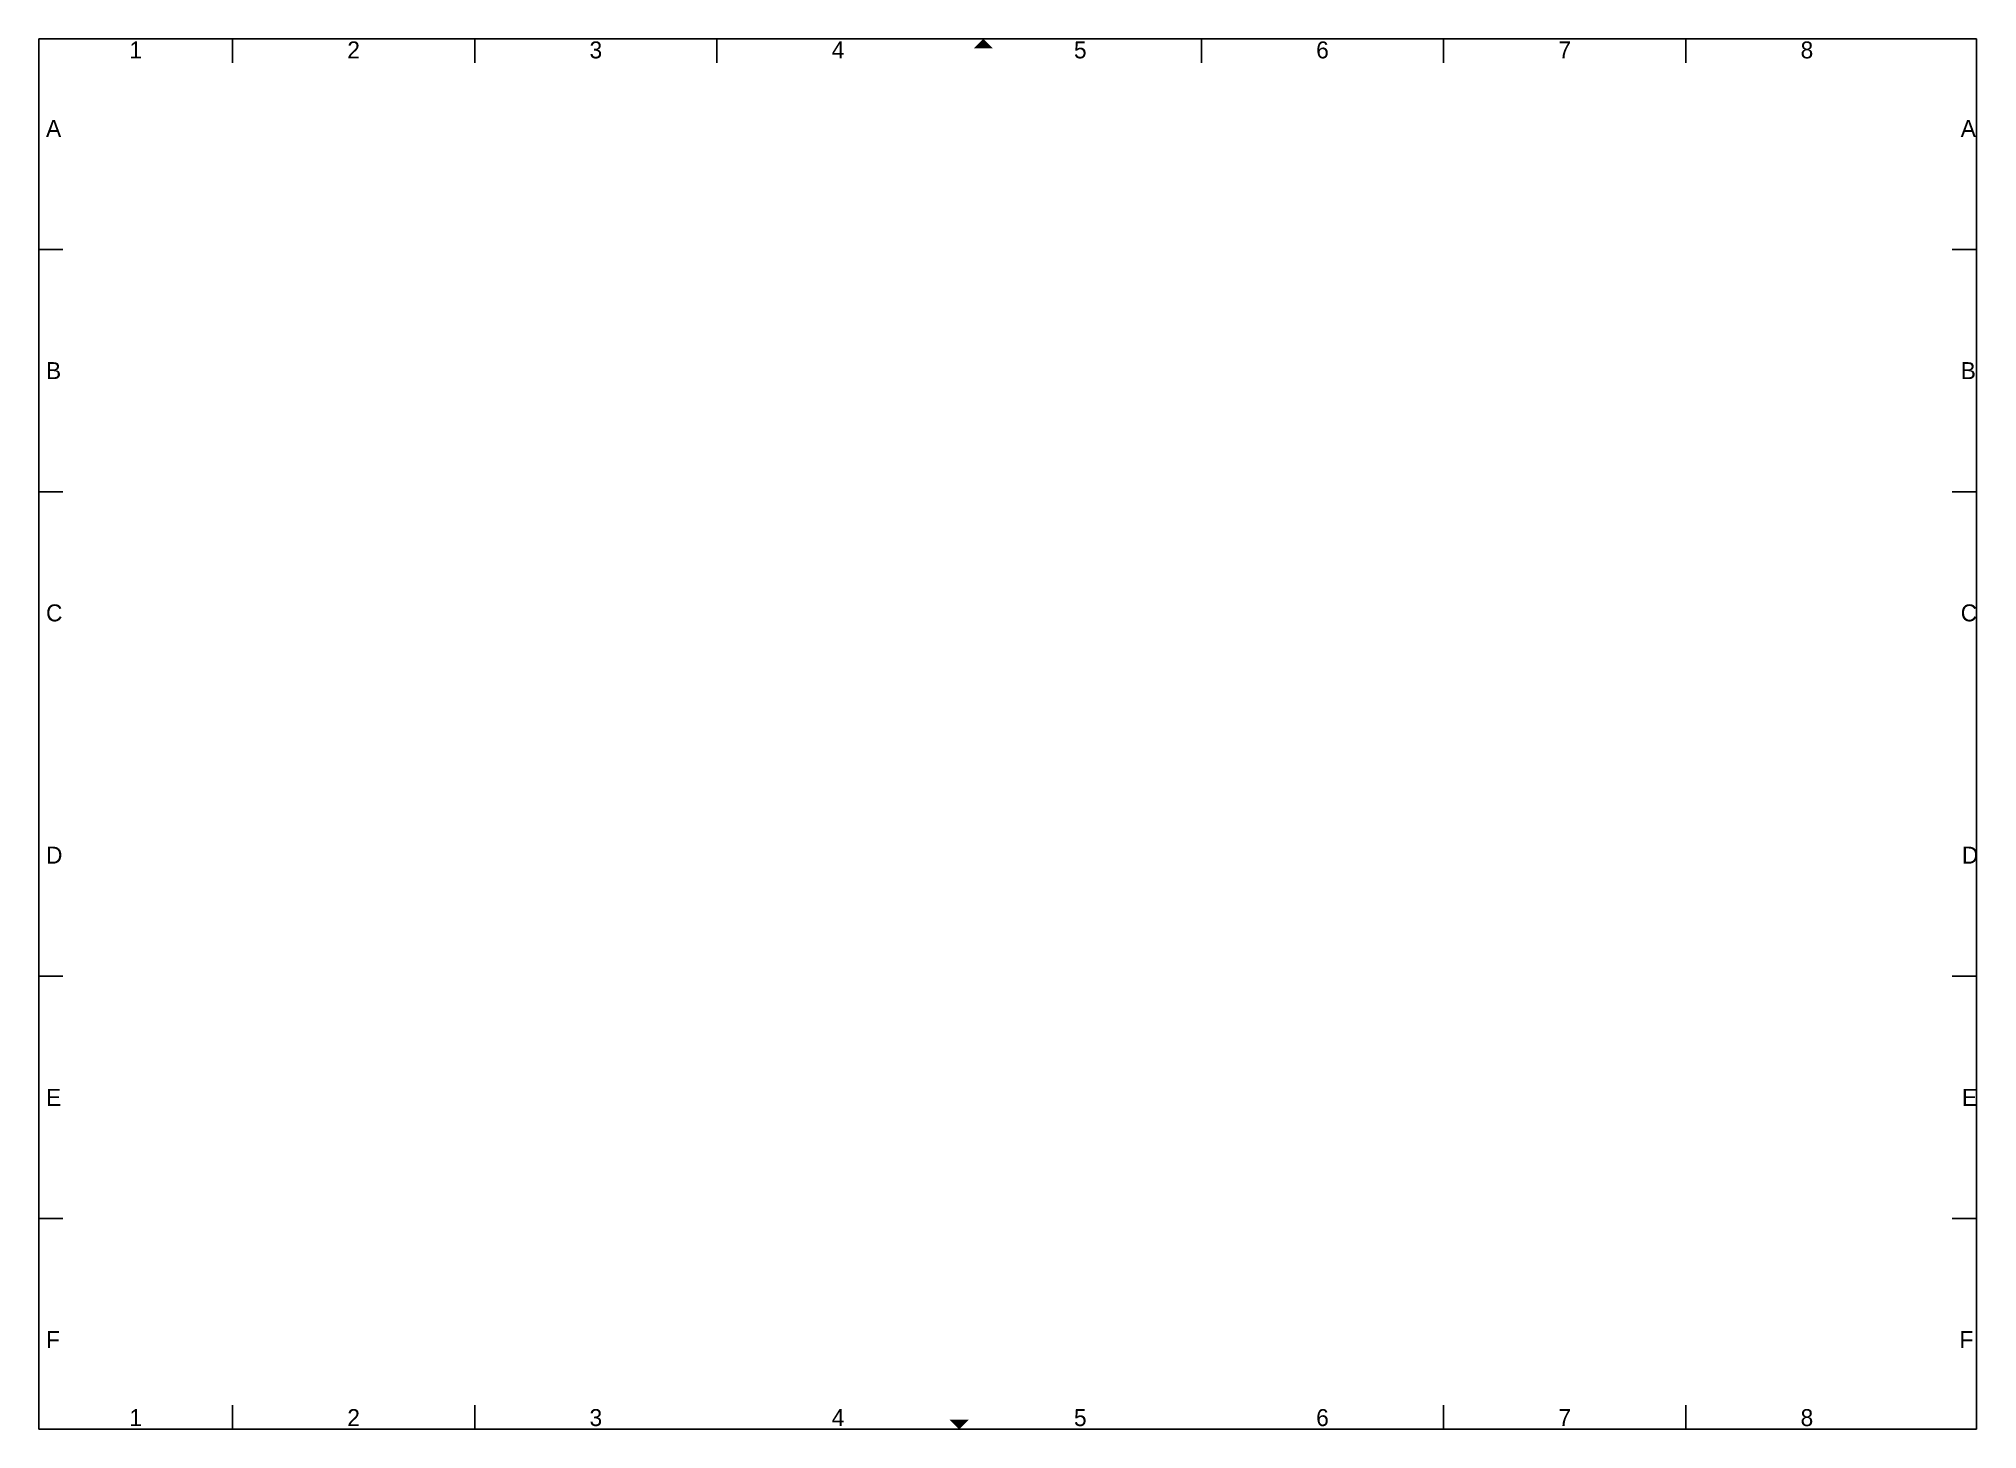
# Model space of a CAD drawing. Extents: x -5 to 395, y -5 to 282.
import ezdxf
from ezdxf.enums import TextEntityAlignment as Align

# ---------------------------------------------------------------- set-up
doc = ezdxf.new("R2010")
doc.units = 0
doc.layers.add('to-xx-rooster', color=7, linetype='CONTINUOUS', lineweight=25)
doc.layers.add('to-xx-vouwmerk', color=7, linetype='CONTINUOUS', lineweight=18)
doc.styles.add('RTW_ISO', font='iso-rtw.shx')

msp = doc.modelspace()

# ---------------------------------------------------------------- hatches: boundary and pattern name
at = {"layer": 'to-xx-vouwmerk'}
for points in [[(192, 280), (190, 282), (188, 280)], [(183, -3), (185, -5), (187, -3)]]:
    msp.add_hatch(color=256, dxfattribs=at).paths.add_polyline_path(points)

# ---------------------------------------------------------------- linework, layer by layer
at = {"layer": 'to-xx-rooster'}
for p, q in [((395, 282), (-5, 282)), ((-5, 277), (-5, 282)), ((-5, 282), (-5, -5)), ((35, 277), (35, 282)), ((85, 277), (85, 282)), ((135, 277), (135, 282)), ((235, 277), (235, 282)), ((285, 277), (285, 282)), ((335, 277), (335, 282)), ((395, 277), (395, 282)), ((395, -5), (395, 282)), ((-5, 238.5), (0, 238.5)), ((395, 238.5), (390, 238.5)), ((-5, 188.5), (0, 188.5)), ((395, 188.5), (390, 188.5)), ((-5, 88.5), (0, 88.5)), ((395, 88.5), (390, 88.5)), ((-5, 38.5), (0, 38.5)), ((395, 38.5), (390, 38.5)), ((-5, 0), (-5, -5)), ((35, 0), (35, -5)), ((85, 0), (85, -5)), ((285, 0), (285, -5)), ((335, 0), (335, -5)), ((395, 0), (395, -5)), ((-5, -5), (395, -5))]:
    msp.add_line(p, q, dxfattribs=at)

# ---------------------------------------------------------------- texts
at = {"layer": 'to-xx-rooster', "style": 'RTW_ISO'}
for s, p in [('1', (15, 276.9)), ('2', (60, 276.9)), ('3', (110, 276.9)), ('4', (160, 276.9)), ('5', (210, 276.9)), ('6', (260, 276.9)), ('7', (310, 276.9)), ('8', (360, 276.9)), ('1', (15, -5.4)), ('2', (60, -5.4)), ('3', (110, -5.4)), ('4', (160, -5.4)), ('5', (210, -5.4)), ('6', (260, -5.4)), ('7', (310, -5.4)), ('8', (360, -5.4))]:
    msp.add_text(s, height=3.5, dxfattribs=at).set_placement(p, align=Align.BOTTOM_CENTER)
for s, p in [('A', (-3.5, 263.5)), ('A', (391.75, 263.5)), ('B', (-3.5, 213.5)), ('B', (391.75, 213.5)), ('C', (-3.5, 163.5)), ('C', (391.75, 163.5)), ('D', (-3.5, 113.5)), ('D', (392, 113.5)), ('E', (-3.5, 63.5)), ('E', (392, 63.5)), ('F', (-3.5, 13.5)), ('F', (391.5, 13.5))]:
    msp.add_text(s, height=3.5, dxfattribs=at).set_placement(p, align=Align.MIDDLE_LEFT)

doc.saveas('drawing.dxf')
